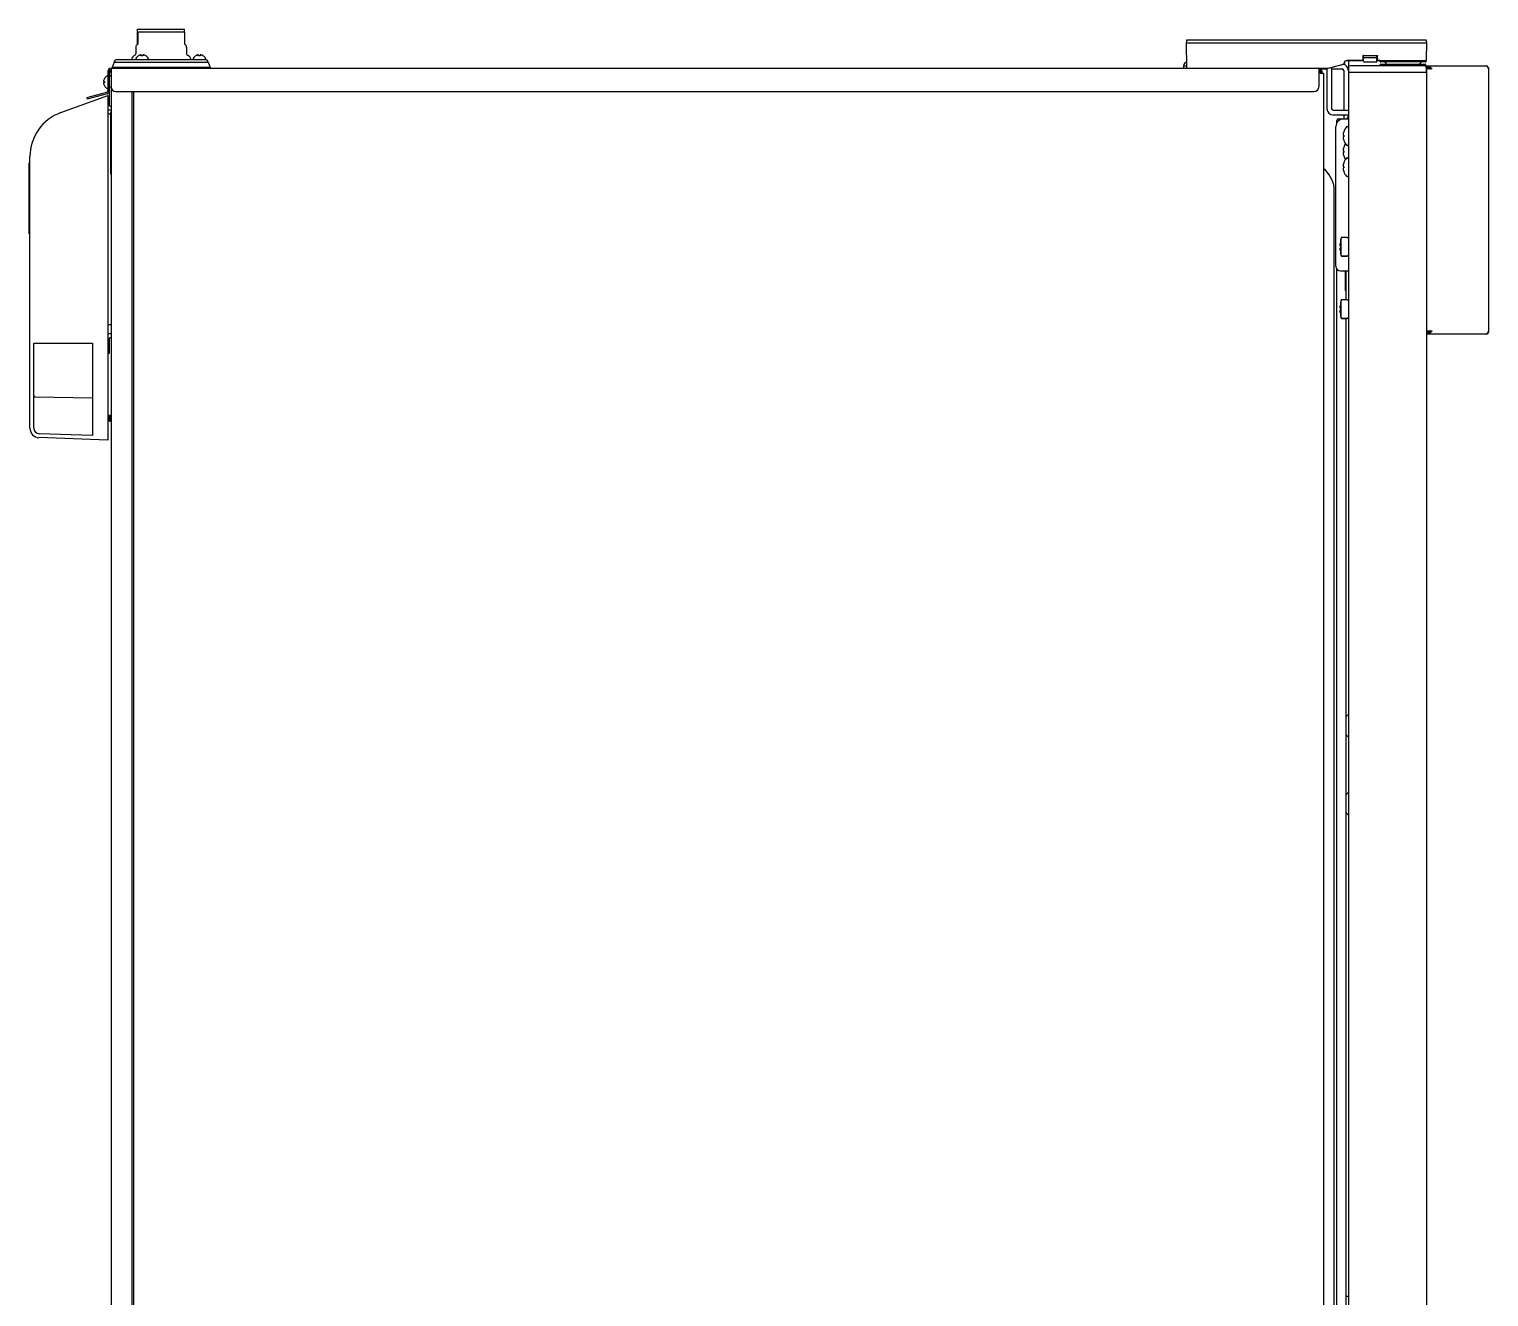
# Model space of a CAD drawing. Header units: millimetres. Extents: x 900 to 7803, y 2935 to 8583.
# Drawn here: x 6847 to 7783, y 5966 to 6779 of the extents above; entities that cross this region are included whole.
import ezdxf

# ---------------------------------------------------------------- set-up
doc = ezdxf.new("R2010")
doc.units = ezdxf.units.MM
doc.header["$LTSCALE"] = 676.148
doc.layers.get('0').update_dxf_attribs({"linetype": 'CONTINUOUS'})
for name, color, linetype in [('02___PRT_ALL_AXES', 7, 'CONTINUOUS'), ('ASSI', 7, 'CONTINUOUS'), ('GEOM', 7, 'CONTINUOUS')]:
    doc.layers.add(name, color=color, linetype=linetype)

msp = doc.modelspace()

# ---------------------------------------------------------------- linework, layer by layer
at = {"color": 7, "linetype": 'Continuous'}
for p, q in [((6916.4, 6769.34), (6916.4, 6779.03)), ((6916.4, 6779.03), (6946.4, 6779.03)), ((6946.4, 6777.03), (6946.4, 6779.03)), ((7588.9, 6770.03), (7589.04, 6754.53)), ((7743.01, 6759.53), (7743.1, 6770.03)), ((6917, 6761.98), (6917, 6762.01)), ((6918.37, 6762.53), (6918.3, 6762.53)), ((6918.8, 6761.98), (6918.8, 6762.53)), ((6919.8, 6762.53), (6919.8, 6761.98)), ((6920.23, 6762.53), (6920.21, 6762.54)), ((6921.6, 6762.01), (6921.6, 6761.98)), ((6953.75, 6761.98), (6953.75, 6762.01)), ((6955.12, 6762.53), (6955.05, 6762.53)), ((6955.55, 6761.98), (6955.55, 6762.53)), ((6956.55, 6762.53), (6956.55, 6761.98)), ((6956.98, 6762.53), (6956.96, 6762.54)), ((6958.35, 6762.01), (6958.35, 6761.98)), ((7692.08, 6759.03), (7702.63, 6759.03)), ((7693.03, 6759.03), (7692.95, 6754.55)), ((7702.31, 6759.27), (7702.4, 6762.03)), ((7711.4, 6762.03), (7702.4, 6762.03)), ((7702.51, 6759.27), (7702.6, 6762.03)), ((7711.17, 6759.03), (7742.51, 6759.03)), ((7711.4, 6762.03), (7711.5, 6759.27)), ((7711.64, 6762.28), (7711.48, 6762.11)), ((7587.2, 6755.53), (7587.22, 6754.28)), ((7587.2, 6755.53), (7589.03, 6755.53)), ((7673.9, 6754.03), (7680.01, 6754.03)), ((7679.75, 6754.53), (7679.81, 6754.03)), ((7679.81, 6754.03), (7689.82, 6756.65)), ((7680.01, 6754.03), (7690.02, 6756.65)), ((7680.01, 6754.07), (7680.01, 6754.04)), ((7680.01, 6754.04), (7680.01, 6754.03)), ((7692.9, 6751.53), (7692.9, 5116.53)), ((7692.9, 6751.53), (7742.9, 6751.53)), ((7741.85, 6755.53), (7693.95, 6755.53)), ((7713.65, 6756.53), (7742.15, 6756.53)), ((7742.65, 6755.74), (7742.65, 6756.03)), ((7742.9, 6751.53), (7742.9, 5116.53)), ((6894.6, 6745.6), (6894.61, 6745.53)), ((6894.6, 6744.46), (6894.6, 6744.44)), ((6894.61, 6745.53), (6895.16, 6745.53)), ((6895.16, 6744.53), (6894.61, 6744.53)), ((6895.12, 6747.33), (6895.16, 6747.33)), ((6895.16, 6742.73), (6895.12, 6742.73)), ((7689.86, 6713.28), (7689.88, 6713.28)), ((7689.56, 6711.03), (7689.88, 6711.03)), ((7689.88, 6710.03), (7689.56, 6710.03)), ((7689.88, 6707.78), (7689.86, 6707.78)), ((7689.86, 6703.28), (7689.88, 6703.28)), ((7689.56, 6701.03), (7689.88, 6701.03)), ((7689.88, 6700.03), (7689.56, 6700.03)), ((7689.88, 6697.78), (7689.86, 6697.78)), ((7689.86, 6693.28), (7689.88, 6693.28)), ((7689.56, 6691.03), (7689.88, 6691.03)), ((7689.88, 6690.03), (7689.56, 6690.03)), ((7689.88, 6687.78), (7689.86, 6687.78)), ((7683.8, 6677.35), (7683.8, 6677.28)), ((7683.8, 5210.78), (7683.8, 6677.28))]:
    msp.add_line(p, q, dxfattribs=at)
for centre, radius, start, end in [((6919.5, 6757.91), 4.8, 121.37271, 149.69882), ((6919.49, 6757.92), 4.75, 118.9687, 121.53408), ((6919.49, 6757.93), 4.75, 118.00738, 118.96837), ((6919.49, 6757.93), 4.75, 116.68125, 118.00741), ((6919.48, 6757.93), 4.74, 115.54022, 116.6812), ((6919.48, 6757.94), 4.74, 114.57218, 115.5402), ((6919.48, 6757.94), 4.73, 113.31747, 114.5722), ((6919.48, 6757.95), 4.73, 112.54738, 113.31738), ((6919.48, 6757.95), 4.72, 111.00254, 112.54756), ((6919.47, 6757.96), 4.72, 110.5181, 111.00226), ((6919.47, 6757.97), 4.7, 108.46559, 110.51874), ((6919.46, 6757.99), 4.68, 107.37727, 108.46505), ((6919.46, 6758), 4.67, 106.39488, 107.37721), ((6919.45, 6758.03), 4.64, 104.31758, 106.39637), ((6918.55, 6760.56), 1.98, 94.60089, 95.25577), ((6918.55, 6760.57), 1.97, 93.21662, 94.60163), ((6918.55, 6760.58), 1.96, 92.37651, 93.21588), ((6918.55, 6760.59), 1.95, 91.15443, 92.37672), ((6918.55, 6760.59), 1.95, 89.07408, 91.15408), ((6918.55, 6760.59), 1.95, 88.00368, 89.07383), ((6918.55, 6760.58), 1.96, 86.97713, 88.00368), ((6918.55, 6760.57), 1.97, 85.71401, 86.97666), ((6918.55, 6760.56), 1.98, 84.86273, 85.7144), ((6918.55, 6760.54), 2.01, 82.72561, 84.85983), ((6919.3, 6758.21), 3.8, 82.43512, 97.56488), ((6920.06, 6760.54), 2.01, 95.14015, 97.27441), ((6920.05, 6760.56), 1.98, 94.28564, 95.13722), ((6920.05, 6760.57), 1.97, 93.02327, 94.28605), ((6920.05, 6760.58), 1.96, 91.9964, 93.02281), ((6920.05, 6760.59), 1.95, 90.92609, 91.9964), ((6920.05, 6760.59), 1.95, 88.84585, 90.92584), ((6920.05, 6760.59), 1.96, 87.62334, 88.84551), ((6920.05, 6760.58), 1.96, 86.78408, 87.62353), ((6920.05, 6760.57), 1.97, 85.39839, 86.78335), ((6920.05, 6760.54), 2.01, 82.72591, 84.7415), ((6919.16, 6758.03), 4.64, 73.60363, 75.68242), ((6919.15, 6758), 4.67, 72.62279, 73.60512), ((6919.14, 6757.99), 4.68, 71.53495, 72.62273), ((6919.14, 6757.97), 4.7, 69.48126, 71.53441), ((6919.13, 6757.96), 4.72, 68.99774, 69.4819), ((6919.13, 6757.95), 4.72, 67.45244, 68.99746), ((6919.13, 6757.95), 4.73, 66.68262, 67.45262), ((6919.12, 6757.94), 4.73, 65.4278, 66.68253), ((6919.12, 6757.94), 4.74, 64.45979, 65.42782), ((6919.12, 6757.93), 4.74, 63.3188, 64.45978), ((6919.12, 6757.93), 4.75, 61.99259, 63.31875), ((6919.12, 6757.93), 4.75, 61.03163, 61.99262), ((6919.12, 6757.92), 4.75, 58.46592, 61.0313), ((6919.1, 6757.91), 4.8, 30.30118, 58.62729), ((6956.25, 6757.91), 4.8, 121.37271, 149.69882), ((6956.24, 6757.92), 4.75, 118.9687, 121.53408), ((6956.24, 6757.93), 4.75, 118.00738, 118.96837), ((6956.24, 6757.93), 4.75, 116.68125, 118.00741), ((6956.23, 6757.93), 4.74, 115.54022, 116.6812), ((6956.23, 6757.94), 4.74, 114.57218, 115.5402), ((6956.23, 6757.94), 4.73, 113.31747, 114.5722), ((6956.23, 6757.95), 4.73, 112.54738, 113.31738), ((6956.23, 6757.95), 4.72, 111.00254, 112.54756), ((6956.22, 6757.96), 4.72, 110.5181, 111.00226), ((6956.22, 6757.97), 4.7, 108.46559, 110.51874), ((6956.21, 6757.99), 4.68, 107.37727, 108.46505), ((6956.21, 6758), 4.67, 106.39488, 107.37721), ((6956.2, 6758.03), 4.64, 104.31758, 106.39637), ((6955.3, 6760.56), 1.98, 94.60089, 95.25577), ((6955.3, 6760.57), 1.97, 93.21662, 94.60163), ((6955.3, 6760.58), 1.96, 92.37651, 93.21588), ((6955.3, 6760.59), 1.95, 91.15443, 92.37672), ((6955.3, 6760.59), 1.95, 89.07408, 91.15408), ((6955.3, 6760.59), 1.95, 88.00368, 89.07383), ((6955.3, 6760.58), 1.96, 86.97713, 88.00368), ((6955.3, 6760.57), 1.97, 85.71401, 86.97666), ((6955.3, 6760.56), 1.98, 84.86273, 85.7144), ((6955.3, 6760.54), 2.01, 82.72561, 84.85983), ((6956.05, 6758.21), 3.8, 82.43512, 97.56488), ((6956.81, 6760.54), 2.01, 95.14015, 97.27441), ((6956.8, 6760.56), 1.98, 94.28564, 95.13722), ((6956.8, 6760.57), 1.97, 93.02327, 94.28605), ((6956.8, 6760.58), 1.96, 91.9964, 93.02281), ((6956.8, 6760.59), 1.95, 90.92609, 91.9964), ((6956.8, 6760.59), 1.95, 88.84585, 90.92584), ((6956.8, 6760.59), 1.96, 87.62334, 88.84551), ((6956.8, 6760.58), 1.96, 86.78408, 87.62353), ((6956.8, 6760.57), 1.97, 85.39839, 86.78335), ((6956.8, 6760.54), 2.01, 82.72591, 84.7415), ((6955.91, 6758.03), 4.64, 73.60363, 75.68242), ((6955.9, 6758), 4.67, 72.62279, 73.60512), ((6955.89, 6757.99), 4.68, 71.53495, 72.62273), ((6955.89, 6757.97), 4.7, 69.48126, 71.53441), ((6955.88, 6757.96), 4.72, 68.99774, 69.4819), ((6955.88, 6757.95), 4.72, 67.45244, 68.99746), ((6955.88, 6757.95), 4.73, 66.68262, 67.45262), ((6955.87, 6757.94), 4.73, 65.4278, 66.68253), ((6955.87, 6757.94), 4.74, 64.45979, 65.42782), ((6955.87, 6757.93), 4.74, 63.3188, 64.45978), ((6955.87, 6757.93), 4.75, 61.99259, 63.31875), ((6955.87, 6757.93), 4.75, 61.03163, 61.99262), ((6955.87, 6757.92), 4.75, 58.46592, 61.0313), ((6955.85, 6757.91), 4.8, 30.30118, 58.62729), ((7702.06, 6759.28), 0.25, 270, 357.99998), ((7702.26, 6759.28), 0.25, 270, 357.99998), ((7711.75, 6759.28), 0.25, 182, 270), ((7742.51, 6759.53), 0.5, 270, 359.5), ((7587.47, 6754.28), 0.25, 181, 270), ((7589.54, 6754.53), 0.5, 180.5, 270), ((7693.95, 6754.53), 1, 89.99894, 179), ((7713.65, 6756.03), 0.5, 90, 180), ((7713.65, 6755.74), 0.5, 180, 204.73465), ((7715.48, 6756.03), 2, 14.57995, 90), ((7740.52, 6756.03), 2, 90, 165.42005), ((7741.85, 6754.53), 1, 0.99995, 89.99724), ((7742.15, 6756.03), 0.5, 0, 90), ((7742.15, 6755.74), 0.5, 335.26535, 360), ((6896.56, 6745.78), 1.97, 175.71401, 176.97666), ((6896.55, 6745.78), 1.96, 176.97713, 178.00368), ((6896.54, 6745.78), 1.95, 178.00368, 179.07383), ((6896.54, 6745.78), 1.95, 179.07408, 181.15408), ((6896.55, 6745.78), 1.95, 181.15443, 182.37672), ((6896.55, 6745.78), 1.96, 182.37651, 183.21588), ((6896.56, 6745.78), 1.97, 183.21662, 184.60163), ((6896.56, 6744.28), 1.97, 175.39839, 176.78335), ((6896.55, 6744.28), 1.96, 176.78408, 177.62353), ((6896.55, 6744.28), 1.96, 177.62334, 178.84551), ((6896.54, 6744.28), 1.95, 178.84585, 180.92584), ((6896.54, 6744.28), 1.95, 180.92609, 181.9964), ((6896.55, 6744.28), 1.96, 181.9964, 183.02281), ((6896.56, 6744.28), 1.97, 183.02327, 184.28605), ((6896.6, 6745.78), 2.01, 172.72561, 174.85983), ((6896.57, 6745.78), 1.98, 174.86273, 175.7144), ((6896.58, 6745.78), 1.98, 184.60089, 185.25577), ((6896.6, 6744.28), 2.01, 172.72591, 174.7415), ((6896.57, 6744.28), 1.98, 184.28564, 185.13722), ((6896.6, 6744.29), 2.01, 185.14015, 187.27441), ((6899.1, 6744.88), 4.64, 163.60363, 165.68242), ((6899.1, 6745.18), 4.64, 194.31758, 196.39637), ((6899.13, 6744.88), 4.67, 162.62279, 163.60512), ((6899.13, 6745.19), 4.67, 196.39488, 197.37721), ((6899.14, 6744.87), 4.68, 161.53495, 162.62273), ((6899.14, 6745.19), 4.68, 197.37727, 198.46505), ((6899.16, 6744.87), 4.7, 159.48126, 161.53441), ((6899.16, 6745.2), 4.7, 198.46559, 200.51874), ((6899.17, 6744.86), 4.72, 158.99774, 159.4819), ((6899.17, 6745.2), 4.72, 200.5181, 201.00226), ((6899.18, 6744.86), 4.72, 157.45244, 158.99746), ((6899.18, 6745.2), 4.72, 201.00254, 202.54756), ((6899.19, 6744.86), 4.73, 156.68262, 157.45262), ((6899.19, 6745.21), 4.73, 202.54738, 203.31738), ((6899.19, 6744.85), 4.73, 155.4278, 156.68253), ((6899.19, 6745.21), 4.73, 203.31747, 204.5722), ((6899.2, 6744.85), 4.74, 154.45979, 155.42782), ((6899.2, 6745.21), 4.74, 204.57218, 205.5402), ((6899.2, 6744.85), 4.74, 153.3188, 154.45978), ((6899.2, 6745.21), 4.74, 205.54022, 206.6812), ((6899.2, 6744.85), 4.75, 151.99259, 153.31875), ((6899.2, 6745.21), 4.75, 206.68125, 208.00741), ((6899.21, 6744.85), 4.75, 151.03163, 151.99262), ((6899.21, 6745.22), 4.75, 208.00738, 208.96837), ((6899.21, 6744.84), 4.75, 148.46592, 151.0313), ((6899.21, 6745.22), 4.75, 208.9687, 211.53408), ((6898.91, 6745.03), 3.79, 172.40134, 187.59866), ((7693.71, 6711.56), 4.18, 174.74852, 185.50581), ((7693.73, 6711.56), 4.2, 172.70766, 174.735), ((7697.85, 6710.53), 8.44, 160.97292, 169.33784), ((7692.11, 6716.03), 0.5, 90, 136.22535), ((7692.4, 6716.03), 0.5, 360, 90), ((7693.7, 6709.5), 4.17, 176.25947, 177.17705), ((7693.7, 6709.5), 4.17, 177.17709, 178.04121), ((7693.69, 6709.5), 4.16, 178.04125, 178.8223), ((7693.69, 6709.5), 4.16, 178.82231, 181.59937), ((7693.7, 6709.5), 4.17, 181.59949, 182.83862), ((7693.7, 6709.5), 4.17, 182.83854, 183.38794), ((7693.71, 6709.5), 4.19, 174.48271, 175.38795), ((7693.71, 6709.5), 4.18, 175.38799, 176.25943), ((7693.72, 6709.5), 4.19, 183.39157, 187.29398), ((7693.73, 6711.56), 4.2, 185.51796, 187.29216), ((7693.73, 6709.5), 4.2, 172.70784, 174.48204), ((7693.73, 6701.56), 4.2, 172.70766, 174.735), ((7697.85, 6710.53), 8.44, 190.66216, 199.02708), ((7697.85, 6700.53), 8.44, 160.97292, 169.33784), ((7697.85, 6710.53), 7.99, 176.41218, 183.58782), ((7692.11, 6705.03), 0.5, 223.77465, 270), ((7692.4, 6705.03), 0.5, 270, 0), ((7693.71, 6701.56), 4.18, 174.74852, 185.50581), ((7693.7, 6699.5), 4.17, 176.25947, 177.17705), ((7693.7, 6699.5), 4.17, 177.17709, 178.04121), ((7693.69, 6699.5), 4.16, 178.04125, 178.8223), ((7693.69, 6699.5), 4.16, 178.82231, 181.59937), ((7693.7, 6699.5), 4.17, 181.59949, 182.83862), ((7693.7, 6699.5), 4.17, 182.83854, 183.38794), ((7693.71, 6699.5), 4.19, 174.48271, 175.38795), ((7693.71, 6699.5), 4.18, 175.38799, 176.25943), ((7693.72, 6699.5), 4.19, 183.39157, 187.29398), ((7693.73, 6701.56), 4.2, 185.51796, 187.29216), ((7693.73, 6699.5), 4.2, 172.70784, 174.48204), ((7697.85, 6700.53), 8.44, 190.66216, 199.02708), ((7697.85, 6690.53), 8.44, 160.97292, 169.33784), ((7697.85, 6700.53), 7.99, 176.41218, 183.58782), ((7692.11, 6696.03), 0.5, 90, 136.22535), ((7692.4, 6696.03), 0.5, 360, 90), ((7664.38, 6674.68), 19.6, 7.82014, 50.28235), ((7693.71, 6691.56), 4.18, 174.74852, 185.50581), ((7693.7, 6689.5), 4.17, 176.25947, 177.17705), ((7693.7, 6689.5), 4.17, 177.17709, 178.04121), ((7693.69, 6689.5), 4.16, 178.04125, 178.8223), ((7693.69, 6689.5), 4.16, 178.82231, 181.59937), ((7693.7, 6689.5), 4.17, 181.59949, 182.83862), ((7693.7, 6689.5), 4.17, 182.83854, 183.38794), ((7693.71, 6689.5), 4.19, 174.48271, 175.38795), ((7693.71, 6689.5), 4.18, 175.38799, 176.25943), ((7693.72, 6689.5), 4.19, 183.39157, 187.29398), ((7693.73, 6691.56), 4.2, 172.70766, 174.735), ((7693.73, 6691.56), 4.2, 185.51796, 187.29216), ((7693.73, 6689.5), 4.2, 172.70784, 174.48204), ((7697.85, 6690.53), 8.44, 190.66216, 199.02708), ((7697.85, 6690.53), 7.99, 176.41218, 183.58782), ((7692.11, 6685.03), 0.5, 223.77465, 270), ((7692.4, 6685.03), 0.5, 270, 0)]:
    msp.add_arc(centre, radius, start, end, dxfattribs=at)
msp.add_open_spline([(7702.4, 6762.03), (7702.39, 6762.04), (7702.32, 6762.11), (7702.25, 6762.18), (7702.19, 6762.25)], degree=3, knots=[0, 0, 0, 0, 0.100287, 1, 1, 1, 1], dxfattribs=at)
at = {"layer": '02___PRT_ALL_AXES', "color": 7, "linetype": 'Continuous'}
for p, q in [((7742.85, 6758.53), (7742.85, 6758.99)), ((7713.15, 6756.03), (7713.15, 6755.74)), ((7742.65, 6756.03), (7742.65, 6755.74))]:
    msp.add_line(p, q, dxfattribs=at)
at = {"layer": 'ASSI', "linetype": 'Continuous'}
for p, q in [((6903.25, 6759.53), (6959.85, 6759.53)), ((6901.47, 6757.95), (6900.16, 6754.53)), ((6901.47, 6757.95), (6961.64, 6757.95)), ((6961.64, 6757.95), (6962.94, 6754.53))]:
    msp.add_line(p, q, dxfattribs=at)
at = {"layer": 'ASSI', "color": 7, "linetype": 'Continuous'}
for p, q in [((6915.3, 6760.13), (6915.3, 6759.93)), ((6923.3, 6760.13), (6923.3, 6759.93)), ((6952.05, 6760.13), (6952.05, 6759.93)), ((6960.05, 6760.13), (6960.05, 6759.93)), ((6897, 6749.03), (6897.2, 6749.03)), ((6897, 6741.03), (6897.2, 6741.03)), ((7692.11, 6716.53), (7692.4, 6716.53)), ((7692.11, 6704.53), (7692.4, 6704.53)), ((7692.11, 6696.53), (7692.4, 6696.53)), ((7692.11, 6684.53), (7692.4, 6684.53)), ((7687.7, 6641.42), (7687.7, 6640.18)), ((7687.7, 6638.88), (7687.7, 6637.64)), ((7692, 6645.53), (7688.65, 6645.53)), ((7692, 6633.53), (7688.65, 6633.53)), ((7687.7, 6601.42), (7687.7, 6600.18)), ((7692, 6605.53), (7688.65, 6605.53)), ((7687.7, 6598.88), (7687.7, 6597.64)), ((7692, 6593.53), (7688.65, 6593.53)), ((6897.79, 6531.13), (6898.51, 6531.13)), ((6897.79, 6527.93), (6898.51, 6527.93)), ((6899.19, 6531.13), (6899.5, 6531.13)), ((6899.19, 6527.93), (6899.5, 6527.93)), ((7692.9, 5966.53), (7692.77, 5966.53))]:
    msp.add_line(p, q, dxfattribs=at)
for centre, radius, start, end in [((6917.35, 6767.53), 2.05, 113.17383, 180), ((6945.75, 6767.53), 2.05, 0, 66.82617), ((6916.55, 6758.53), 4.25, 113.95008, 166.3373), ((6915.7, 6760.13), 0.4, 149.69882, 180), ((6915.7, 6759.93), 0.4, 180, 270), ((6919.5, 6757.91), 4.8, 121.37271, 149.69882), ((6919.1, 6757.91), 4.8, 30.30118, 58.62729), ((6922.9, 6759.93), 0.4, 270, 360), ((6922.9, 6760.13), 0.4, 0, 30.30118), ((6946.55, 6758.53), 4.25, 13.6627, 66.04992), ((6952.45, 6760.13), 0.4, 149.69882, 180), ((6952.45, 6759.93), 0.4, 180, 270), ((6956.25, 6757.91), 4.8, 121.37271, 149.69882), ((6955.85, 6757.91), 4.8, 30.30118, 58.62729), ((6959.65, 6759.93), 0.4, 270, 360), ((6959.65, 6760.13), 0.4, 0, 30.30118), ((6899.22, 6744.83), 4.8, 120.30118, 148.54207), ((6897, 6748.63), 0.4, 90, 120.30118), ((6897.2, 6748.63), 0.4, 59.36365, 90), ((6899.22, 6745.23), 4.8, 211.45793, 239.69882), ((6897, 6741.43), 0.4, 239.69882, 270), ((6897.2, 6741.43), 0.4, 270, 300.63635), ((7697.85, 6710.53), 8.45, 136.22534, 160.9713), ((7697.85, 6710.53), 8.45, 199.0287, 223.77466), ((7697.85, 6700.53), 8.45, 143.52924, 160.9713), ((7697.85, 6700.53), 8.45, 199.0287, 216.47076), ((7697.85, 6690.53), 8.45, 136.22534, 160.9713), ((7697.85, 6690.53), 8.45, 199.0287, 223.77466), ((7700.55, 6641.53), 12.85, 163.96579, 175.76107), ((7700.55, 6637.53), 12.85, 184.23893, 196.03421), ((7688.65, 6645.08), 0.45, 90, 180), ((7688.65, 6633.98), 0.45, 180, 270), ((7700.55, 6601.53), 12.85, 163.96579, 175.76107), ((7688.65, 6605.08), 0.45, 90, 180), ((7700.55, 6597.53), 12.85, 184.23893, 196.03421), ((7688.65, 6593.98), 0.45, 180, 270), ((7702.05, 6332.28), 12, 150.13668, 152.54013), ((7702.05, 6332.28), 12, 207.45616, 209.86331), ((7702.05, 6282.28), 12, 150.13668, 152.54013), ((7702.05, 6282.28), 12, 207.45616, 209.86331)]:
    msp.add_arc(centre, radius, start, end, dxfattribs=at)
at = {"layer": 'ASSI', "linetype": 'Continuous'}
for centre, start, end in [((6903.25, 6757.73), 90, 173.00567), ((6959.85, 6757.73), 6.99433, 90)]:
    msp.add_arc(centre, 1.8, start, end, dxfattribs=at)
at = {"layer": 'GEOM', "color": 7, "linetype": 'Continuous'}
for p, q in [((6916.55, 6777.03), (6916.55, 6769.4)), ((6946.55, 6777.03), (6916.55, 6777.03)), ((6946.55, 6777.03), (6946.55, 6769.4)), ((6915.3, 6767.53), (6915.3, 6763.15)), ((6947.8, 6767.53), (6947.8, 6763.15)), ((7588.98, 6771.56), (7588.9, 6770.03)), ((7743.1, 6770.03), (7588.9, 6770.03)), ((7742.52, 6772.03), (7589.48, 6772.03)), ((7743.1, 6770.03), (7743.02, 6771.56)), ((7690.69, 6758.13), (7690.88, 6758.44)), ((7691.14, 6758.64), (7691.33, 6758.79)), ((7691.91, 6759), (7692.28, 6759.03)), ((7702.26, 6759.03), (7692.08, 6759.03)), ((7702.64, 6758.47), (7702.59, 6761.65)), ((7702.6, 6760.78), (7711.2, 6760.78)), ((7711.16, 6758.47), (7711.22, 6762.03)), ((6898.4, 6730.14), (6898.4, 6752.03)), ((6898.5, 6748.87), (6898.5, 6750.84)), ((6899.4, 6749.08), (6898.9, 6749.08)), ((7587.2, 6755.58), (7587.2, 6755.53)), ((7674.9, 6752.03), (7674.9, 6750.93)), ((7675.22, 6753.53), (7679.15, 6753.53)), ((7679.15, 6754.03), (7679.15, 6728.03)), ((7679.81, 6754.03), (7689.82, 6756.65)), ((7680.01, 6754.03), (7690.02, 6756.65)), ((7682.15, 6753.53), (7688.9, 6753.53)), ((7689.9, 6752.53), (7689.9, 6727.03)), ((7690.19, 6757.04), (7690.34, 6757.78)), ((7690.39, 6757.04), (7690.51, 6757.64)), ((7690.39, 6757.04), (7690.51, 6757.64)), ((7690.51, 6757.64), (7690.54, 6757.78)), ((7690.54, 6757.78), (7690.6, 6758)), ((7692.95, 6754.55), (7692.9, 6751.53)), ((7703.09, 6758.03), (7710.71, 6758.03)), ((7742.35, 6758.03), (7713.65, 6758.03)), ((7741.85, 6755.53), (7742.7, 6755.53)), ((7742.71, 6755.04), (7742.7, 6755.53)), ((7742.85, 6754.55), (7742.9, 6751.73)), ((7742.9, 6754.53), (7742.9, 6755.53)), ((7743.6, 6754.53), (7742.9, 6754.53)), ((7743.6, 6754.53), (7743.6, 6755.53)), ((7782.04, 6754.95), (7782.04, 6755.53)), ((7782.49, 6754.53), (7782.28, 6754.53)), ((6898.9, 6742.03), (6899.4, 6742.03)), ((6867.14, 6725.52), (6897.4, 6736.53)), ((6883.91, 6735.15), (6884.17, 6734.18)), ((6896.92, 6737.6), (6884.17, 6734.18)), ((6898.4, 6739.03), (6897.4, 6739.03)), ((6897.4, 6736.53), (6897.4, 6515.53)), ((6899.4, 6727.14), (6897.4, 6727.1)), ((6899.2, 6724.56), (6897.4, 6724.53)), ((6898.9, 6729.64), (6899.4, 6729.64)), ((6899.2, 6686.03), (6899.2, 6726.03)), ((6899.5, 6726.03), (6899.2, 6726.03)), ((7683.15, 6724.03), (7692.9, 6724.03)), ((7686.4, 6721.53), (7692.86, 6721.53)), ((7689.9, 6724.03), (7689.9, 6721.53)), ((7684.9, 6627.03), (7684.9, 6716.53)), ((7685.4, 6718.62), (7685.4, 6720.53)), ((6846.9, 6647.75), (6846.9, 6693.31)), ((6847.4, 6693.31), (6846.9, 6693.31)), ((6847.4, 6523.07), (6847.4, 6697.33)), ((6899.5, 6686.03), (6899.2, 6686.03)), ((6846.9, 6647.75), (6847.4, 6647.75)), ((7687.7, 6640.18), (7687.7, 6641.42)), ((7687.7, 6640.18), (7687.74, 6640.18)), ((7687.7, 6637.64), (7687.7, 6638.88)), ((7687.74, 6638.88), (7687.7, 6638.88)), ((7687.74, 6642.48), (7687.74, 6642.48)), ((7687.74, 6636.58), (7687.74, 6636.58)), ((7688.2, 6633.98), (7688.2, 6645.08)), ((7688.65, 6633.53), (7692, 6633.53)), ((7685.4, 5428.79), (7685.4, 6625.48)), ((7687.9, 6624.03), (7692.9, 6624.03)), ((7690.9, 6624.03), (7690.9, 6611.53)), ((7691.4, 6605.53), (7691.4, 6624.03)), ((7691.4, 6611.53), (7690.9, 6611.53)), ((7687.7, 6600.18), (7687.7, 6601.42)), ((7687.7, 6600.18), (7687.74, 6600.18)), ((7687.74, 6602.48), (7687.74, 6602.48)), ((7688.2, 6593.98), (7688.2, 6605.08)), ((7687.7, 6597.64), (7687.7, 6598.88)), ((7687.74, 6598.88), (7687.7, 6598.88)), ((7687.74, 6596.58), (7687.74, 6596.58)), ((7688.65, 6593.53), (7692, 6593.53)), ((7691.4, 5430.23), (7691.4, 6593.53)), ((6899.4, 6589.5), (6897.4, 6589.54)), ((6899.4, 6583.61), (6898.3, 6583.57)), ((6898.4, 6571.31), (6898.4, 6580.84)), ((6898.88, 6581.34), (6899.4, 6581.36)), ((7742.9, 6584.53), (7743.6, 6584.53)), ((7743.6, 6584.53), (7743.6, 6583.53)), ((7782.04, 6584.12), (7782.04, 6583.53)), ((7782.49, 6584.53), (7782.28, 6584.53)), ((6849.9, 6523.07), (6849.9, 6577.6)), ((6849.9, 6577.6), (6887.57, 6577.6)), ((6887.57, 6577.6), (6887.57, 6518.38)), ((6897.4, 6571.36), (6898.4, 6571.31)), ((6850.59, 6543.35), (6887.54, 6542.7)), ((6897.5, 6531.63), (6897.4, 6531.63)), ((6897.5, 6527.43), (6897.4, 6527.43)), ((6897.5, 6527.43), (6897.5, 6531.63)), ((6897.5, 6531.63), (6897.79, 6531.13)), ((6897.79, 6527.93), (6897.5, 6527.43)), ((6897.79, 6531.13), (6897.79, 6527.93)), ((6897.79, 6531.13), (6898.51, 6531.13)), ((6897.79, 6527.93), (6898.51, 6527.93)), ((6898.8, 6531.63), (6898.51, 6531.13)), ((6898.51, 6531.13), (6898.51, 6527.93)), ((6898.51, 6527.93), (6898.8, 6527.43)), ((6898.8, 6527.43), (6898.8, 6531.63)), ((6898.9, 6531.63), (6898.8, 6531.63)), ((6898.9, 6527.43), (6898.8, 6527.43)), ((6898.9, 6527.43), (6898.9, 6531.63)), ((6898.9, 6531.63), (6899.19, 6531.13)), ((6899.19, 6527.93), (6898.9, 6527.43)), ((6899.19, 6531.13), (6899.19, 6527.93)), ((6899.19, 6531.13), (6899.5, 6531.13)), ((6899.19, 6527.93), (6899.5, 6527.93)), ((6897.4, 6515.53), (6853.19, 6517.08)), ((6887.57, 6518.38), (6853.28, 6519.57))]:
    msp.add_line(p, q, dxfattribs=at)
at = {"layer": 'GEOM', "linetype": 'Continuous'}
for p, q in [((6897.4, 6752.03), (6897.4, 6739.03)), ((6899.4, 6754.03), (6899.4, 6742.03)), ((6899.4, 6754.03), (7673.9, 6754.03)), ((6962.94, 6754.53), (6900.16, 6754.53)), ((7673.9, 6754.03), (7673.9, 6742.03)), ((7674.9, 6750.93), (7676.9, 6750.93)), ((7675.9, 6752.03), (7675.9, 6750.93)), ((7676.9, 6750.93), (7676.9, 5088.63)), ((7682.15, 6754.03), (7682.15, 6728.03)), ((7742.9, 6755.53), (7782.04, 6755.53)), ((7742.9, 6751.53), (7742.9, 6754.53)), ((7746.46, 6753.53), (7743.17, 6753.53)), ((7782.49, 6754.53), (7782.49, 6753.53)), ((7782.49, 6754.53), (7782.93, 6754.53)), ((7782.93, 6584.53), (7782.93, 6754.53)), ((6899.5, 6741.27), (6899.5, 5943.43)), ((6883.91, 6735.15), (6896.66, 6738.56)), ((6902.4, 6739.03), (7670.9, 6739.03)), ((6913, 5902.63), (6913, 6739.03)), ((6914, 5088.63), (6914, 6739.03)), ((7683.15, 6727.03), (7692.9, 6727.03)), ((7782.04, 6583.53), (7742.9, 6583.53)), ((7743.17, 6585.53), (7746.46, 6585.53)), ((7782.49, 6585.53), (7782.49, 6584.53)), ((7782.49, 6584.53), (7782.93, 6584.53))]:
    msp.add_line(p, q, dxfattribs=at)
at = {"layer": 'GEOM', "color": 7, "linetype": 'Continuous'}
for points in [[(7690.34, 6757.78), (7690.4, 6758), (7690.67, 6758.44), (7691.12, 6758.79), (7691.71, 6759), (7692.08, 6759.03)], [(7690.6, 6758), (7690.87, 6758.44), (7691.32, 6758.79), (7691.91, 6759)]]:
    msp.add_lwpolyline(points, dxfattribs=at)
for centre, radius, start, end in [((7589.48, 6771.53), 0.5, 90, 177), ((7742.52, 6771.53), 0.5, 3, 90), ((6914.5, 6763.15), 0.8, 293.95008, 360), ((6948.6, 6763.15), 0.8, 180, 246.04992), ((7703.09, 6758.48), 0.45, 181.00858, 270.00015), ((7710.71, 6758.48), 0.45, 269.99999, 358.99915), ((7712.65, 6758.53), 0.5, 0, 90), ((7713.65, 6758.53), 0.5, 180, 270), ((7742.35, 6758.53), 0.5, 270, 360), ((7743.35, 6758.99), 0.5, 147.30237, 179.98546), ((6899.4, 6752.03), 1, 90, 180), ((6898.9, 6748.58), 0.5, 90, 180.00103), ((6900.5, 6750.84), 2, 123.37755, 180), ((6902.4, 6754.83), 0.8, 202.34573, 270), ((6960.71, 6754.83), 0.8, 270, 337.65427), ((7589.7, 6755.53), 2.5, 106.19199, 179), ((7673.9, 6752.03), 1, 0, 90), ((7688.9, 6752.53), 1, 0, 90), ((7689.89, 6757.14), 0.508, 341.31444, 348.99621), ((7693.11, 6751.73), 0.2, 179.00034, 269.98058), ((7742.7, 6751.73), 0.2, 270.02056, 1), ((7742.87, 6750.18), 4.37, 60.71971, 66.55161), ((6898.9, 6741.53), 0.5, 90, 180), ((6896.4, 6739.53), 2, 285, 345.52358), ((6898.9, 6730.14), 0.5, 179.99986, 270), ((6877.4, 6697.33), 30, 109.99878, 180.00115), ((7683.15, 6728.03), 4, 180, 270), ((7689.9, 6716.53), 5, 90, 180), ((7686.4, 6720.53), 1, 90, 180), ((7701.75, 6641.42), 14.05, 178.65141, 180.00454), ((7701.75, 6637.64), 14.05, 179.99546, 181.34859), ((7701.22, 6641.44), 13.52, 177.15993, 177.84887), ((7701.38, 6641.43), 13.68, 177.84911, 178.64768), ((7701.38, 6637.63), 13.68, 181.35232, 182.15089), ((7701.22, 6637.63), 13.52, 182.15113, 182.84007), ((7701.05, 6641.45), 13.35, 175.55301, 177.16127), ((7701.05, 6637.62), 13.35, 182.83873, 184.44699), ((7700.55, 6641.53), 12.85, 163.96579, 175.76107), ((7725.66, 6639.53), 37.92, 179.0179, 180.9821), ((7700.55, 6637.53), 12.85, 184.23893, 196.03421), ((7688.65, 6645.08), 0.45, 90, 180.00062), ((7692, 6644.63), 0.9, 0, 90), ((7688.65, 6633.98), 0.45, 179.99938, 270), ((7692, 6634.43), 0.9, 270, 360), ((7687.9, 6627.03), 3, 180, 270), ((7701.75, 6601.42), 14.05, 178.65141, 180.00454), ((7701.22, 6601.44), 13.52, 177.15993, 177.84887), ((7701.38, 6601.43), 13.68, 177.84911, 178.64768), ((7701.05, 6601.45), 13.35, 175.55301, 177.16127), ((7700.55, 6601.53), 12.85, 163.96579, 175.76107), ((7725.66, 6599.53), 37.92, 179.0179, 180.9821), ((7688.65, 6605.08), 0.45, 90, 180.00062), ((7692, 6604.63), 0.9, 0, 90), ((7701.75, 6597.64), 14.05, 179.99546, 181.34859), ((7701.38, 6597.63), 13.68, 181.35232, 182.15089), ((7701.22, 6597.63), 13.52, 182.15113, 182.84007), ((7701.05, 6597.62), 13.35, 182.83873, 184.44699), ((7700.55, 6597.53), 12.85, 184.23893, 196.03421), ((7688.65, 6593.98), 0.45, 179.99938, 270), ((7692, 6594.43), 0.9, 270, 360), ((6898.4, 6580.57), 3, 92, 109.62814), ((6898.9, 6580.84), 0.5, 92, 180), ((7742.87, 6588.88), 4.37, 293.44839, 299.28029), ((6850.6, 6544.05), 0.7, 179.99279, 268.99987), ((6853.4, 6523.07), 6, 180, 268), ((6853.4, 6523.07), 3.5, 180, 268), ((7694.28, 6336.74), 3.04, 116.97817, 150.18704), ((7694.28, 6286.74), 3.04, 116.97817, 150.18704)]:
    msp.add_arc(centre, radius, start, end, dxfattribs=at)
at = {"layer": 'GEOM', "linetype": 'Continuous'}
for centre, radius, start, end in [((6899.4, 6752.03), 2, 90, 180), ((7673.9, 6752.03), 2, 0, 90), ((7678.15, 6754.03), 4, 0, 7.888), ((7688.9, 6752.53), 4, 0, 83.51219), ((7744.91, 6754.53), 2, 180.01124, 190.07242), ((7744.9, 6754.53), 2, 190.09056, 200.21913), ((7744.9, 6754.53), 2, 200.22645, 210.00069), ((7742.83, 6751.31), 4.25, 49.26343, 56.18956), ((7780.58, 6753.82), 1.84, 37.21487, 37.93274), ((7780.27, 6753.63), 2.21, 22.61283, 24.23912), ((6896.4, 6739.53), 1, 285, 360), ((6902.4, 6742.03), 3, 180.03934, 270.03923), ((7670.9, 6742.03), 3, 269.96077, 359.96066), ((7683.15, 6728.03), 1, 180, 270), ((7694.6, 6721.53), 2.5, 134.74728, 180), ((7744.92, 6584.53), 2.02, 159.82368, 179.923), ((7744.9, 6584.53), 2, 149.99931, 159.74625), ((7742.83, 6587.75), 4.25, 303.81044, 310.73657), ((7780.58, 6585.25), 1.84, 322.06726, 322.78513), ((7780.27, 6585.44), 2.21, 335.76088, 337.38717)]:
    msp.add_arc(centre, radius, start, end, dxfattribs=at)
msp.add_open_spline([(7673.9, 6752.35), (7673.99, 6752.25), (7674.35, 6751.8), (7674.66, 6751.31), (7674.9, 6750.93)], degree=3, knots=[0, 0, 0, 0, 0.226645, 1, 1, 1, 1], dxfattribs=at)
at = {"layer": 'GEOM', "color": 7, "linetype": 'Continuous'}
for points, knots in [([(7689.82, 6756.65), (7689.84, 6756.66), (7689.87, 6756.67), (7689.9, 6756.68), (7689.92, 6756.69)], [0, 0, 0, 0, 0.497219, 1, 1, 1, 1]), ([(7689.92, 6756.69), (7689.95, 6756.71), (7690.01, 6756.74), (7690.06, 6756.79), (7690.08, 6756.81)], [0, 0, 0, 0, 0.498152, 1, 1, 1, 1]), ([(7690.02, 6756.65), (7690.04, 6756.66), (7690.07, 6756.67), (7690.1, 6756.68), (7690.12, 6756.69)], [0, 0, 0, 0, 0.497219, 1, 1, 1, 1]), ([(7690.12, 6756.69), (7690.15, 6756.71), (7690.21, 6756.74), (7690.26, 6756.79), (7690.28, 6756.81)], [0, 0, 0, 0, 0.498152, 1, 1, 1, 1]), ([(7690.28, 6756.81), (7690.3, 6756.84), (7690.33, 6756.89), (7690.36, 6756.94), (7690.37, 6756.97)], [0, 0, 0, 0, 0.500131, 1, 1, 1, 1]), ([(7743.91, 6754.48), (7743.86, 6754.5), (7743.76, 6754.52), (7743.65, 6754.53), (7743.6, 6754.53)], [0, 0, 0, 0, 0.518114, 1, 1, 1, 1]), ([(7743.6, 6584.53), (7743.65, 6584.53), (7743.76, 6584.54), (7743.86, 6584.57), (7743.91, 6584.58)], [0, 0, 0, 0, 0.481886, 1, 1, 1, 1]), ([(7692.9, 6325.11), (7692.77, 6325.18), (7692.27, 6325.48), (7691.86, 6325.93), (7691.64, 6326.31)], [0, 0, 0, 0, 0.253558, 1, 1, 1, 1]), ([(7692.9, 6275.11), (7692.77, 6275.18), (7692.27, 6275.48), (7691.86, 6275.93), (7691.64, 6276.31)], [0, 0, 0, 0, 0.253558, 1, 1, 1, 1])]:
    msp.add_open_spline(points, degree=3, knots=knots, dxfattribs=at)
for points in [[(7690.08, 6756.81), (7690.13, 6756.88), (7690.17, 6756.96), (7690.19, 6757.04)], [(7743.9, 6754.48), (7743.91, 6754.28), (7743.99, 6754.08), (7744.11, 6753.93)], [(7744.61, 6754.19), (7744.38, 6754.29), (7744.15, 6754.41), (7743.91, 6754.48)], [(7744.11, 6753.93), (7744.28, 6753.69), (7744.61, 6753.53), (7744.9, 6753.53)], [(7745.01, 6753.99), (7745.24, 6753.86), (7745.47, 6753.7), (7745.68, 6753.53)], [(7744.11, 6585.14), (7743.99, 6584.98), (7743.91, 6584.78), (7743.9, 6584.58)], [(7743.91, 6584.58), (7744.15, 6584.65), (7744.38, 6584.77), (7744.61, 6584.87)], [(7744.9, 6585.53), (7744.61, 6585.53), (7744.28, 6585.37), (7744.11, 6585.14)], [(7745.68, 6585.53), (7745.47, 6585.36), (7745.24, 6585.2), (7745.01, 6585.07)], [(7691.4, 5966.21), (7691.82, 5966.42), (7692.3, 5966.53), (7692.77, 5966.53)]]:
    msp.add_open_spline(points, degree=3, dxfattribs=at)
at = {"layer": 'GEOM', "linetype": 'Continuous'}
for points in [[(7743.6, 6755.53), (7744.18, 6755.53), (7744.72, 6755.17), (7745.2, 6754.85)], [(7745.61, 6754.54), (7745.94, 6754.25), (7746.23, 6753.91), (7746.46, 6753.53)], [(7780.93, 6755.53), (7781.2, 6755.53), (7781.49, 6755.43), (7781.71, 6755.26)], [(7781.71, 6755.26), (7781.83, 6755.17), (7781.94, 6755.06), (7782.03, 6754.95)], [(7782.04, 6754.93), (7782.14, 6754.81), (7782.22, 6754.67), (7782.28, 6754.53)], [(7782.3, 6754.47), (7782.43, 6754.18), (7782.49, 6753.85), (7782.49, 6753.53)], [(7745.2, 6584.22), (7744.72, 6583.89), (7744.18, 6583.53), (7743.6, 6583.53)], [(7746.46, 6585.53), (7746.23, 6585.16), (7745.94, 6584.81), (7745.61, 6584.53)], [(7780.93, 6583.53), (7781.2, 6583.53), (7781.49, 6583.64), (7781.71, 6583.8)], [(7781.71, 6583.8), (7781.83, 6583.89), (7781.94, 6584), (7782.03, 6584.12)], [(7782.28, 6584.53), (7782.22, 6584.39), (7782.14, 6584.26), (7782.04, 6584.14)], [(7782.49, 6585.53), (7782.49, 6585.21), (7782.43, 6584.88), (7782.3, 6584.59)]]:
    msp.add_open_spline(points, degree=3, dxfattribs=at)

doc.saveas('drawing.dxf')
